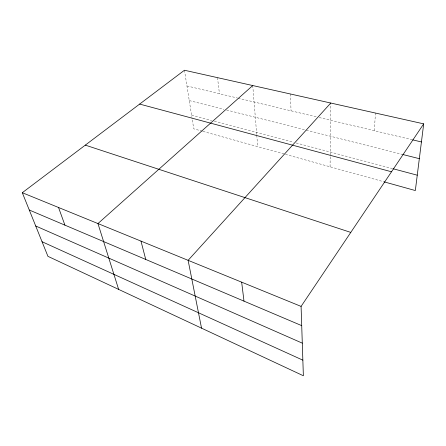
<?xml version="1.0" encoding="UTF-8"?>
<svg xmlns="http://www.w3.org/2000/svg" width="446" height="446" viewBox="0 0 446 446"><rect width="100%" height="100%" fill="white"/><g stroke="black" fill="none" stroke-linecap="round" stroke-linejoin="round"><path stroke-width="0.33" stroke-dasharray="2.23 1.67" d="M330.073 166.798L330.759 103.723M374.311 130.7L375.46 113.05M186.941 85.95L237.428 98.009M238.097 98.17L316.504 116.897M319.185 117.538L412.004 139.704M189.266 100.59L223.937 109.342M226.607 110.017L305.661 129.976M306.33 130.148L401.963 154.294M191.574 115.152L211.677 120.498M214.359 121.212L293.529 142.274M296.2 142.982L392.368 168.566M202.322 131.202L193.742 128.81L192.009 117.883M202.98 131.386L284.804 154.182M285.462 154.366L383.242 181.611M184.454 70.239L191.897 117.203M217.497 77.649L219.449 93.716M252.743 85.548L256.712 134.463M256.768 135.138L257.699 146.634M290.413 93.989L291.037 110.814"/><path stroke-width="0.67" d="M423.7 123.86L301.083 306.396L303.364 375.761L47.934 256.339L22.3 192.711L184.454 70.239L423.7 123.86L415.332 190.554L383.911 181.801M330.765 103.032L188.117 260.33L201.531 328.15M252.743 85.548L97.953 223.563L118.636 289.393M412.678 139.866L421.431 141.956M402.632 154.461L419.329 158.676M393.043 168.744L417.261 175.189M139.654 104.08L391.516 171.777M85.303 145.123L350.785 232.411M22.3 192.711L301.083 306.396M29.274 210.021L301.719 325.641M35.708 225.988L302.293 343.141M42.047 241.721L302.851 360.156M58.543 207.49L64.921 225.146M140.975 241.102L145.747 259.449M241.665 282.167L243.99 301.145"/></g></svg>
